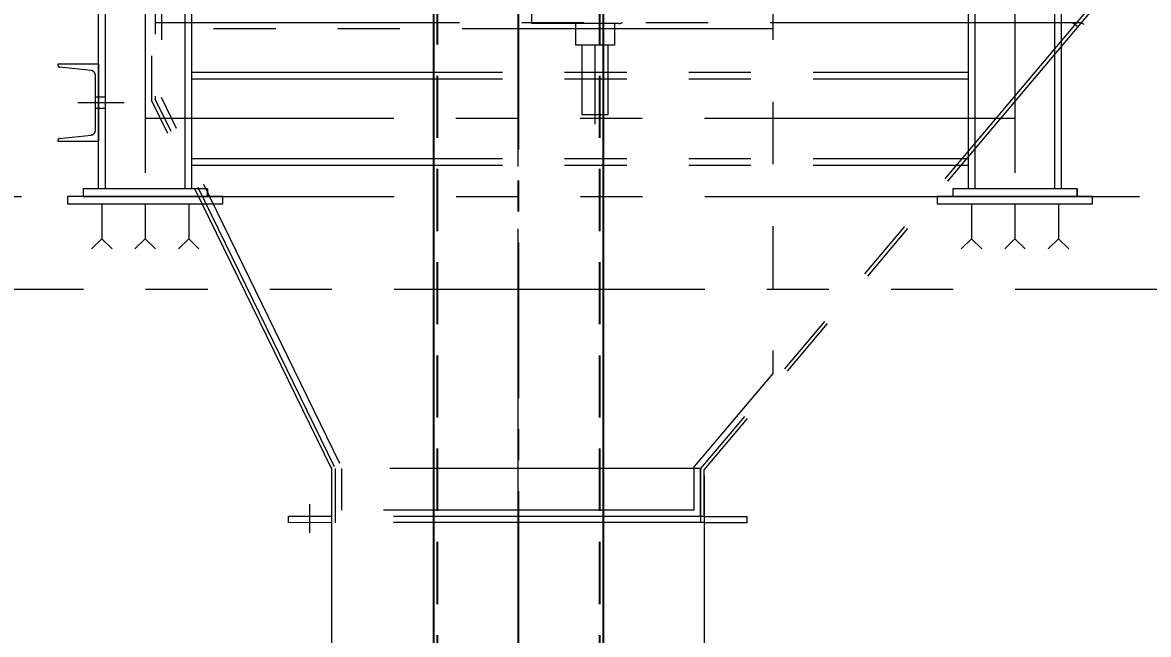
# Model space of a CAD drawing. Header units: inches. Extents: x 0 to 157513, y -28488 to 35640.
# Drawn here: x 32631 to 34443, y 18189 to 19173 of the extents above; entities that cross this region are included whole.
import ezdxf

# ---------------------------------------------------------------- set-up
doc = ezdxf.new("R2010")
doc.units = ezdxf.units.IN
doc.header["$LTSCALE"] = 400
doc.header["$MEASUREMENT"] = 0
for name, pattern in [('CENTER', [2, 1.25, -0.25, 0.25, -0.25]), ('DASHED2', [0.375, 0.25, -0.125]), ('HIDDEN2', [4.7625, 3.175, -1.5875]), ('PHANTOM', [2.5, 1.25, -0.25, 0.25, -0.25, 0.25, -0.25])]:
    doc.linetypes.add(name, pattern=pattern)
doc.layers.add('BF STR', color=8, linetype='PHANTOM', lineweight=5)
doc.layers.add('cen', color=1, linetype='CENTER')
doc.layers.add('hid', color=3, linetype='HIDDEN2')
doc.styles.add('ROMANS', font='romans')
doc.dimstyles.new('SAM2 60 SC', dxfattribs={"dimscale": 60, "dimtxt": 2.5, "dimasz": 2.5, "dimexe": 1.25, "dimexo": 0.625, "dimtad": 1, "dimtoh": 1, "dimdec": 0, "dimdsep": 46, "dimtxsty": 'ROMANS', "dimblk": 'OBLIQUE', "dimcen": 2.5, "dimclrd": 1, "dimclre": 1, "dimclrt": 256, "dimadec": 0, "dimazin": 2, "dimtfac": 1, "dimtdec": 0, "dimtofl": 0, "dimtmove": 0, "dimatfit": 3, "dimfxl": 1, "dimtolj": 1, "dimtzin": 0, "dimarcsym": 1})

# ---------------------------------------------------------------- blocks, each defined once
blk = doc.blocks.new('611bf4 strgaele')
at = {"layer": 'BF STR'}
for p, q in [((-269900.4, 34646.1, -169.4), (-269900.4, 32346.5, -169.4)), ((-270490.4, 33724.1, -169.4), (-270490.4, 33052.8, -169.4)), ((-270484.4, 33659.1, -169.4), (-270484.4, 33054.4, -169.4)), ((-270474.4, 33650.1, -169.4), (-270474.4, 33057.1, -169.4)), ((-269490.4, 33650.1, -169.4), (-269490.4, 32613.2, -161.5)), ((-270564.4, 32910.1, -169.4), (-270564.4, 33500.1, -169.4)), ((-269036.4, 32910.1, -169.4), (-269036.4, 33500.1, -169.4)), ((-269025.4, 32910.1, -169.4), (-269025.4, 33511.1, -169.4)), ((-270500.4, 33436.2, -169.4), (-270500.4, 32898.1, -169.4)), ((-269100.4, 33436.1, -169.4), (-269100.4, 32898, -169.4)), ((-270436.4, 32910.1, -169.4), (-270436.4, 33372.1, -169.4)), ((-269164.4, 32910.1, -169.4), (-269164.4, 33372.1, -169.4)), ((-270575.4, 32910.1, -169.4), (-270575.4, 33359.1, -169.4)), ((-270425.4, 32910.1, -169.4), (-270425.4, 33361.1, -169.4)), ((-269175.4, 32910.1, -169.4), (-269175.4, 33361.1, -169.4)), ((-268891.1, 33308.3, -169.4), (-269606.7, 32460.1, -159.8)), ((-268886.4, 33304.6, -169.4), (-269600.7, 32458.5, -159.8)), ((-269878.5, 33246.2, -169.4), (-269878.5, 33176.2, -169.4)), ((-268994.4, 33177.5, -169.4), (-270484.4, 33177.5, -169.4)), ((-269737.9, 33176.2, -169.4), (-269878.5, 33176.2, -169.4)), ((-269808, 33176.2, -169.4), (-269808, 33141.2, -169.4)), ((-269737.9, 33176.2, -169.4), (-269745, 33176.2, -169.4)), ((-269745, 33176.2, -169.4), (-269745, 33141.2, -169.4)), ((-269007.2, 33177.5, -169.4), (-268999.3, 33171.3, -169.4)), ((-268989.2, 33174.5, -169.4), (-268994.4, 33177.5, -169.4)), ((-269490.4, 33167.5, -169.4), (-270474.4, 33167.5, -169.4)), ((-269745, 33141.2, -169.4), (-269808, 33141.2, -169.4)), ((-269797.5, 33141.2, -169.4), (-269797.5, 33029.2, -169.4)), ((-269776.5, 33141.2, -169.4), (-269776.5, 33014.3, -169.4)), ((-269755.5, 33141.2, -169.4), (-269755.5, 33029.2, -169.4)), ((-270640.4, 33108.2, -169.4), (-270640.4, 33111.1, -169.4)), ((-270640.4, 33111.1, -169.4), (-270575.4, 33111.1, -169.4)), ((-270587.5, 33100.5, -169.4), (-270638.3, 33105.8, -169.4)), ((-270575.4, 33111.1, -169.4), (-270575.4, 32986.1, -169.4)), ((-270425.4, 33098.1, -169.4), (-269175.4, 33098.1, -169.4)), ((-270580.7, 33004.2, -169.4), (-270580.7, 33093, -169.4)), ((-270425.4, 33087.1, -169.4), (-269175.4, 33087.1, -169.4)), ((-270534.2, 33048.6, -169.4), (-270608.8, 33048.6, -169.4)), ((-270564.4, 33057.6, -169.4), (-270580.7, 33057.6, -169.4)), ((-270200.7, 32460.1, -159.8), (-270490.4, 33052.8, -169.4)), ((-270195.5, 32463.1, -159.8), (-270484.4, 33054.4, -169.4)), ((-270186.9, 32468.1, -159.8), (-270474.4, 33057.1, -169.4)), ((-270564.4, 33039.6, -169.4), (-270580.7, 33039.6, -169.4)), ((-269755.5, 33029.2, -169.4), (-269797.5, 33029.2, -169.4)), ((-269100.4, 33023.1, -169.4), (-270500.4, 33023.1, -169.4)), ((-270425.4, 32910.1, -169.4), (-270425.4, 33012.1, -169.4)), ((-270640.4, 32986.1, -169.4), (-270640.4, 32989, -169.4)), ((-270638.3, 32991.4, -169.4), (-270587.5, 32996.8, -169.4)), ((-270575.4, 32986.1, -169.4), (-270640.4, 32986.1, -169.4)), ((-270425.4, 32959.1, -169.4), (-269175.4, 32959.1, -169.4)), ((-270425.4, 32948.1, -169.4), (-269175.4, 32948.1, -169.4)), ((-272599.8, 32898.1), (-267199.8, 32898.1)), ((-270375.4, 32898.1, -169.4), (-270625.4, 32898.1, -169.4)), ((-270625.4, 32898.1, -169.4), (-270625.4, 32886.1, -169.4)), ((-270600.4, 32910.1, -169.4), (-270600.4, 32898.1, -169.4)), ((-270400.4, 32910.1, -169.4), (-270600.4, 32910.1, -169.4)), ((-270600.4, 32910.1, -169.4), (-270600.4, 32898.1, -169.4)), ((-270600.4, 32898.1, -169.4), (-270400.4, 32898.1, -169.4)), ((-270400.4, 32910.1, -169.4), (-270400.4, 32898.1, -169.4)), ((-270400.4, 32898.1, -169.4), (-270400.4, 32910.1, -169.4)), ((-270375.4, 32886.1, -169.4), (-270375.4, 32898.1, -169.4)), ((-268975.4, 32898.1, -169.4), (-269225.4, 32898.1, -169.4)), ((-269225.4, 32898.1, -169.4), (-269225.4, 32886.1, -169.4)), ((-269200.4, 32910.1, -169.4), (-269200.4, 32898.1, -169.4)), ((-269000.4, 32910.1, -169.4), (-269200.4, 32910.1, -169.4)), ((-269200.4, 32910.1, -169.4), (-269200.4, 32898.1, -169.4)), ((-269200.4, 32898.1, -169.4), (-269000.4, 32898.1, -169.4)), ((-269000.4, 32910.1, -169.4), (-269000.4, 32898.1, -169.4)), ((-269000.4, 32898.1, -169.4), (-269000.4, 32910.1, -169.4)), ((-268975.4, 32886.1, -169.4), (-268975.4, 32898.1, -169.4)), ((-270625.4, 32886.1, -169.4), (-270375.4, 32886.1, -169.4)), ((-270570.4, 32886.1, -169.4), (-270570.4, 32830, -169.4)), ((-270500.4, 32886.1, -169.4), (-270500.4, 32830, -169.4)), ((-270430.4, 32886.1, -169.4), (-270430.4, 32830, -169.4)), ((-269225.4, 32886.1, -169.4), (-268975.4, 32886.1, -169.4)), ((-269170.4, 32886.1, -169.4), (-269170.4, 32829.9, -169.4)), ((-269100.4, 32886.1, -169.4), (-269100.4, 32829.9, -169.4)), ((-269030.4, 32886.1, -169.4), (-269030.4, 32829.9, -169.4)), ((-270570.4, 32830, -169.4), (-270586.9, 32813.5, -169.4)), ((-270570.4, 32830, -169.4), (-270553.9, 32813.5, -169.4)), ((-270500.4, 32830, -169.4), (-270516.9, 32813.5, -169.4)), ((-270500.4, 32830, -169.4), (-270483.9, 32813.5, -169.4)), ((-270430.4, 32830, -169.4), (-270446.9, 32813.5, -169.4)), ((-270430.4, 32830, -169.4), (-270413.9, 32813.5, -169.4)), ((-269170.4, 32829.9, -169.4), (-269186.9, 32813.4, -169.4)), ((-269170.4, 32829.9, -169.4), (-269153.9, 32813.4, -169.4)), ((-269100.4, 32829.9, -169.4), (-269116.9, 32813.4, -169.4)), ((-269100.4, 32829.9, -169.4), (-269083.9, 32813.4, -169.4)), ((-269030.4, 32829.9, -169.4), (-269046.9, 32813.4, -169.4)), ((-269030.4, 32829.9, -169.4), (-269013.9, 32813.4, -169.4)), ((-267599.8, 32748.1, -1749.7), (-272199.8, 32748.1, -1749.7)), ((-269490.4, 32613.2, -161.5), (-269616.7, 32463.6, -159.8)), ((-269616.7, 32393.1, -159.8), (-269616.7, 32463.6, -159.8)), ((-270200.7, 32461.6, -159.8), (-270200.7, 31439.4, -159.8)), ((-269606.7, 32460.1, -159.8), (-270200.7, 32460.1, -159.8)), ((-270200.7, 32460.1, -159.8), (-270200.7, 32383.1, -159.8)), ((-270194.7, 32460.1, -159.8), (-270194.7, 32383.1, -159.8)), ((-270184.7, 32460.1, -159.8), (-270184.7, 32393.1, -159.8)), ((-269606.7, 32460.1, -159.8), (-269606.7, 32383.1, -159.8)), ((-269606.7, 32383.1, -159.8), (-269606.7, 32460.1, -159.8)), ((-269600.7, 32383.1, -159.8), (-269600.7, 32458.5, -159.8)), ((-269600.7, 32448.6, -159.8), (-269600.7, 31439.3, -159.8)), ((-270235.7, 32356.5, -159.8), (-270235.7, 32403.1, -159.8)), ((-269616.7, 32393.1, -159.8), (-270184.7, 32393.1, -159.8)), ((-270200.7, 32383.1, -159.8), (-270269.7, 32383, -159.8)), ((-270269.7, 32373, -159.8), (-270269.7, 32383, -159.8)), ((-270200.7, 32373.1, -159.8), (-270269.7, 32373, -159.8)), ((-269600.7, 32383.1, -159.8), (-270200.7, 32383.1, -159.8)), ((-269600.7, 32373.1, -159.8), (-270200.7, 32373.1, -159.8)), ((-270194.7, 32383.1, -159.8), (-270194.7, 32373, -159.8)), ((-269606.7, 32383.1, -159.8), (-269606.7, 32373, -159.8)), ((-269600.7, 32383.1, -159.8), (-269531.7, 32383.1, -159.8)), ((-269600.7, 32373.1, -159.8), (-269531.7, 32373.1, -159.8)), ((-269531.7, 32373, -159.8), (-269531.7, 32383, -159.8))]:
    blk.add_line(p, q, dxfattribs=at)
for centre, radius, start, end in [((-269737.9, 33186.2, -169.4), 10, 270, 301.9228), ((-269737.9, 33186.2, -169.4), 10, 270, 301.9228), ((-270638, 33108.2, -169.4), 2.4, 180, 264), ((-270588.2, 33093, -169.4), 7.5, 0, 84), ((-270638, 32989, -169.4), 2.4, 96, 180), ((-270588.2, 33004.2, -169.4), 7.5, 276, 360)]:
    blk.add_arc(centre, radius, start, end, dxfattribs=at)
blk = doc.blocks.new('_OBLIQUE')
at = {"color": 0, "linetype": 'ByBlock'}
blk.add_line((-0.5, -0.5), (0.5, 0.5), dxfattribs=at)
blk = doc.blocks.new('*D336')
at = {"color": 1, "lineweight": -2}
for p, q in [((36166.4, 22393.9), (38094.9, 22393.9)), ((38019.9, 22393.9), (38019.9, 17807.8)), ((33466.4, 17807.8), (38094.9, 17807.8))]:
    blk.add_line(p, q, dxfattribs=at)
at = {"layer": 'Defpoints', "color": 0}
for p in [(36128.9, 22393.9, 169.4), (33428.9, 17807.8, 23.4), (38019.9, 17807.8)]:
    blk.add_point(p, dxfattribs=at)
at = {"color": 1, "lineweight": -2, "xscale": 150, "yscale": 150, "zscale": 150}
for p, rotation in [((38019.9, 22393.9), 90), ((38019.9, 17807.8), 270)]:
    blk.add_blockref('_OBLIQUE', p, dxfattribs=dict(at, rotation=rotation))
at = {"insert": (37907.4, 20100.8), "char_height": 150, "attachment_point": 5, "rotation": 90, "style": 'ROMANS'}
blk.add_mtext('\\A1;4586', dxfattribs=at)

msp = doc.modelspace()

# ---------------------------------------------------------------- linework, layer by layer
at = {"ltscale": 10}
for p, q in [((33292.4, 22387.9, 405.6), (33292.4, 17807.6, 24.6)), ((33565.4, 22387.9, 405.6), (33565.4, 17807.6, 24.6))]:
    msp.add_line(p, q, dxfattribs=at)
at = {"layer": 'cen', "ltscale": 0.5}
msp.add_line((33428.9, 17769.3, 23.4), (33428.9, 23123.5, 23.4), dxfattribs=at)
at = {"layer": 'hid', "linetype": 'DASHED2'}
for p, q in [((33298.4, 22387.9, 405.6), (33298.4, 17812, 25)), ((33559.4, 22387.9, 405.6), (33559.4, 17812, 25))]:
    msp.add_line(p, q, dxfattribs=at)

# ---------------------------------------------------------------- block references
at = {"layer": 'cen', "ltscale": 0.5}
msp.add_blockref('611bf4 strgaele', (303328.7, -14004.3, 169.4), dxfattribs=at)

# ---------------------------------------------------------------- dimensions: what is measured, and where the dimension line sits
dim = msp.add_linear_dim(base=(38019.9, 17807.8), p1=(36128.9, 22393.9, 169.4), p2=(33428.9, 17807.8, 23.4), angle=90, dimstyle='SAM2 60 SC', override={"dimtoh": 0})
dim.commit()
dim.dimension.update_dxf_attribs({"geometry": '*D336', "text_midpoint": (37907.4, 20100.8)})

doc.saveas('drawing.dxf')
